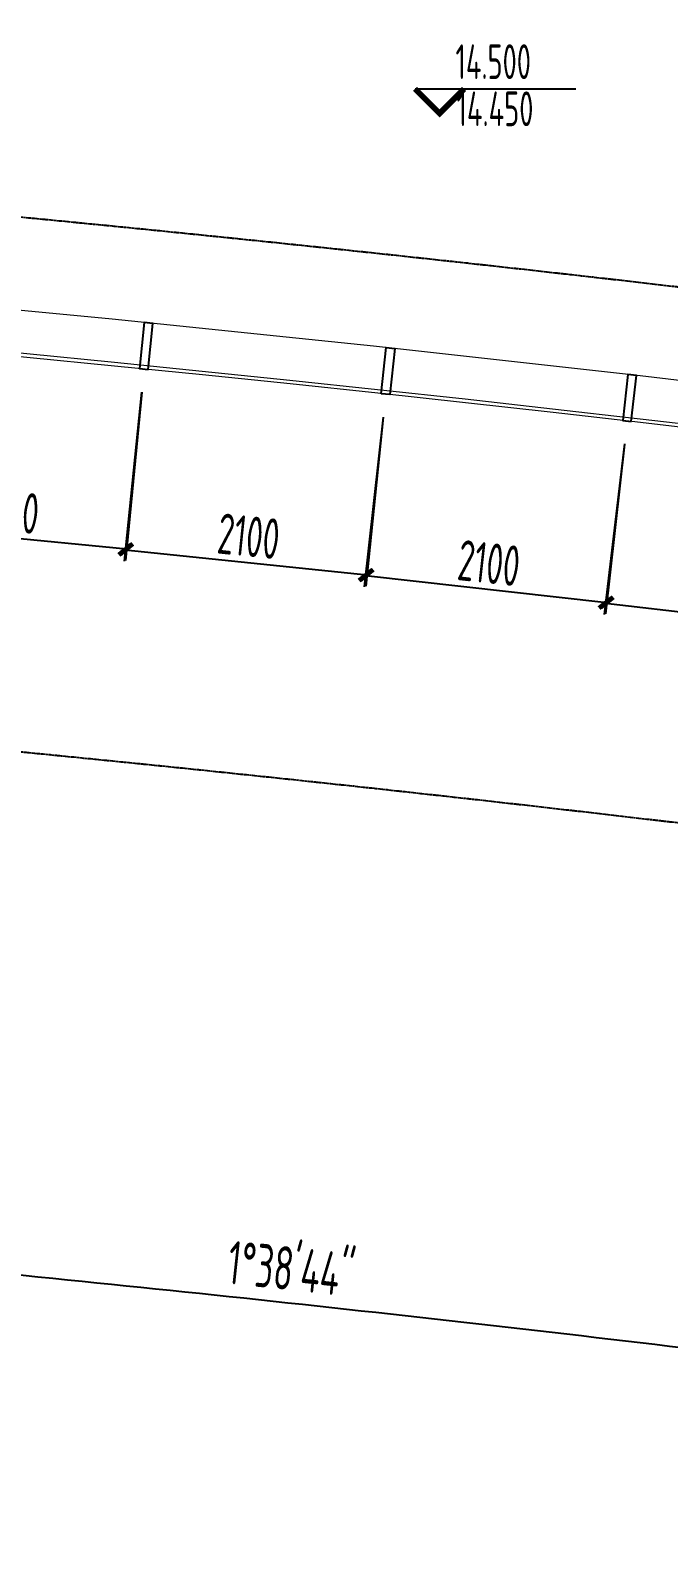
# Model space of a CAD drawing. Header units: millimetres. Extents: x 11677979 to 24947533, y -12764720 to -6308891.
# Drawn here: x 11806983 to 11812495, y -6413482 to -6400220 of the extents above; entities that cross this region are included whole.
import ezdxf
from ezdxf.enums import TextEntityAlignment as Align

# ---------------------------------------------------------------- set-up
doc = ezdxf.new("R2010")
doc.units = ezdxf.units.MM
doc.header["$LTSCALE"] = 10
for name, pattern in [('A2-RG-AXIS$0$CENTER', [2, 1.25, -0.25, 0.25, -0.25]), ('A2-RG-AXIS$0$DOTE', [2.42, 2, -0.2, 0.02, -0.2]), ('A2-RI-F4$0$A2-RG-AXIS$0$CENTER', [2, 1.25, -0.25, 0.25, -0.25]), ('A2-RI-F4$0$A2-RG-AXIS$0$DOTE', [2.42, 2, -0.2, 0.02, -0.2]), ('A2-RI-F4$0$HIDDEN', [0.375, 0.25, -0.125])]:
    doc.linetypes.add(name, pattern=pattern)
for name, color, linetype in [('A2-RB-F4$0$A-DIMS-100', 1, 'Continuous'), ('A2-RG-AXIS$0$A-DIMS-100', 1, 'Continuous'), ('A2-RG-AXIS$0$A-GRID', 1, 'A2-RG-AXIS$0$CENTER'), ('A2-RI-F4$0$$2$A-SYMB', 4, 'Continuous'), ('A2-RI-F4$0$A2-RB-F4$0$A-DIMS-100', 1, 'Continuous'), ('A2-RI-F4$0$A2-RG-AXIS$0$A-DIMS-100', 1, 'Continuous'), ('A2-RI-F4$0$A2-RG-AXIS$0$A-GRID', 1, 'A2-RI-F4$0$A2-RG-AXIS$0$CENTER'), ('A2-RI-F4$0$an-wndw-mull-v', 3, 'Continuous'), ('A2-RI-F4$0$防火卷帘门', 20, 'Continuous')]:
    doc.layers.add(name, color=color, linetype=linetype)
doc.layers.add('A2-RI-F4$0$A-GLAZ', color=140, linetype='Continuous', lineweight=5)
doc.styles.add('A2-RB-F4$0$XD2008', font='hzs.shx', dxfattribs={"width": 0.7, "bigfont": 'hztxt.shx'})
doc.styles.add('A2-RG-AXIS$0$XD2008', font='hzs.shx', dxfattribs={"width": 0.7, "bigfont": 'hztxt.shx'})
doc.styles.add('A2-RI-F4$0$$0$XD2008', font='hzs.shx', dxfattribs={"width": 0.7, "bigfont": 'hztxt.shx'})
doc.styles.add('A2-RI-F4$0$A2-RB-F4$0$XD2008', font='hzs.shx', dxfattribs={"width": 0.7, "bigfont": 'hztxt.shx'})
doc.styles.add('A2-RI-F4$0$A2-RG-AXIS$0$XD2008', font='hzs.shx', dxfattribs={"width": 0.7, "bigfont": 'hztxt.shx'})
doc.dimstyles.new('A2-RB-F4$0$XD100$0', dxfattribs={"dimscale": 100, "dimtxt": 3.5, "dimasz": 1, "dimexe": 1, "dimexo": 2, "dimgap": 0.5, "dimtad": 1, "dimdec": 0, "dimdsep": 46, "dimtxsty": 'A2-RB-F4$0$XD2008', "dimblk1": 'A2-RB-F4$0$_ArchTick', "dimblk2": 'A2-RB-F4$0$_ArchTick', "dimsah": 1, "dimcen": 2.5, "dimclrt": 4, "dimaunit": 1, "dimadec": 0, "dimazin": 0, "dimtfac": 1, "dimtdec": 0, "dimtix": 1, "dimtmove": 1, "dimatfit": 3, "dimfxl": 0, "dimtolj": 1, "dimtzin": 0, "dimarcsym": 0})
doc.dimstyles.new('A2-RG-AXIS$0$XD150', dxfattribs={"dimscale": 300, "dimtxt": 2.5, "dimasz": 1.5, "dimexe": 1, "dimexo": 2, "dimgap": 0.5, "dimtad": 1, "dimdec": 0, "dimdsep": 46, "dimtxsty": 'A2-RG-AXIS$0$XD2008', "dimcen": 2.5, "dimclrt": 4, "dimaunit": 1, "dimadec": 3, "dimazin": 0, "dimtfac": 1, "dimtdec": 0, "dimtmove": 2, "dimatfit": 3, "dimfxl": 0, "dimtolj": 1, "dimtzin": 0, "dimarcsym": 0})
doc.dimstyles.new('A2-RI-F4$0$A2-RB-F4$0$XD100$0', dxfattribs={"dimscale": 100, "dimtxt": 3.5, "dimasz": 1, "dimexe": 1, "dimexo": 2, "dimgap": 0.5, "dimtad": 1, "dimdec": 0, "dimdsep": 46, "dimtxsty": 'A2-RI-F4$0$A2-RB-F4$0$XD2008', "dimblk1": 'A2-RI-F4$0$A2-RB-F4$0$_ArchTick', "dimblk2": 'A2-RI-F4$0$A2-RB-F4$0$_ArchTick', "dimsah": 1, "dimcen": 2.5, "dimclrt": 4, "dimaunit": 1, "dimadec": 0, "dimazin": 0, "dimtfac": 1, "dimtdec": 0, "dimtix": 1, "dimtmove": 1, "dimatfit": 3, "dimfxl": 0, "dimtolj": 1, "dimtzin": 0, "dimarcsym": 0})
doc.dimstyles.new('A2-RI-F4$0$A2-RG-AXIS$0$XD150', dxfattribs={"dimscale": 300, "dimtxt": 2.5, "dimasz": 1.5, "dimexe": 1, "dimexo": 2, "dimgap": 0.5, "dimtad": 1, "dimdec": 0, "dimdsep": 46, "dimtxsty": 'A2-RI-F4$0$A2-RG-AXIS$0$XD2008', "dimcen": 2.5, "dimclrt": 4, "dimaunit": 1, "dimadec": 3, "dimazin": 0, "dimtfac": 1, "dimtdec": 0, "dimtmove": 2, "dimatfit": 3, "dimfxl": 0, "dimtolj": 1, "dimtzin": 0, "dimarcsym": 0})

# ---------------------------------------------------------------- blocks, each defined once
blk = doc.blocks.new('A2-RB-F4$0$_ArchTick')
at = {"color": 0, "linetype": 'ByBlock', "const_width": 0.4}
blk.add_lwpolyline([(-0.5, -0.5), (0.5, 0.5)], dxfattribs=at)
blk = doc.blocks.new('*D378')
at = {"layer": 'A2-RB-F4$0$A-DIMS-100', "color": 0, "lineweight": -2, "transparency": 16777216}
for p, q in [((11805853, -6403140), (11805712, -6404595)), ((11807943, -6403343), (11807802, -6404798)), ((11805721, -6404496), (11807811, -6404699))]:
    blk.add_line(p, q, dxfattribs=at)
at = {"layer": 'Defpoints', "color": 0, "transparency": 16777216}
for p in [(11805872, -6402941), (11807962, -6403144), (11807811, -6404699)]:
    blk.add_point(p, dxfattribs=at)
at = {"layer": 'A2-RB-F4$0$A-DIMS-100', "color": 0, "lineweight": -2, "transparency": 16777216, "xscale": 100, "yscale": 100, "zscale": 100}
for p, rotation in [((11805721, -6404496), 174.4515361555183), ((11807811, -6404699), 354.4515361555183)]:
    blk.add_blockref('A2-RB-F4$0$_ArchTick', p, dxfattribs=dict(at, rotation=rotation))
at = {"layer": 'A2-RB-F4$0$A-DIMS-100', "color": 4, "transparency": 16777216, "insert": (11806788, -6404373), "char_height": 350, "attachment_point": 5, "rotation": 354.4515, "style": 'A2-RB-F4$0$XD2008'}
blk.add_mtext('\\A1;2100', dxfattribs=at)
blk = doc.blocks.new('*D379')
at = {"layer": 'A2-RB-F4$0$A-DIMS-100', "color": 0, "lineweight": -2, "transparency": 16777216}
for p, q in [((11807942, -6403343), (11807790, -6404804)), ((11810031, -6403559), (11809879, -6405021)), ((11807800, -6404705), (11809889, -6404921))]:
    blk.add_line(p, q, dxfattribs=at)
at = {"layer": 'Defpoints', "color": 0, "transparency": 16777216}
for p in [(11807962, -6403144), (11810051, -6403360), (11809889, -6404921)]:
    blk.add_point(p, dxfattribs=at)
at = {"layer": 'A2-RB-F4$0$A-DIMS-100', "color": 0, "lineweight": -2, "transparency": 16777216, "xscale": 100, "yscale": 100, "zscale": 100}
for p, rotation in [((11807800, -6404705), 174.0772846489702), ((11809889, -6404921), 354.0772846489702)]:
    blk.add_blockref('A2-RB-F4$0$_ArchTick', p, dxfattribs=dict(at, rotation=rotation))
at = {"layer": 'A2-RB-F4$0$A-DIMS-100', "color": 4, "transparency": 16777216, "insert": (11808868, -6404589), "char_height": 350, "attachment_point": 5, "rotation": 354.0773, "style": 'A2-RB-F4$0$XD2008'}
blk.add_mtext('\\A1;2100', dxfattribs=at)
blk = doc.blocks.new('*D380')
at = {"layer": 'A2-RB-F4$0$A-DIMS-100', "color": 0, "lineweight": -2, "transparency": 16777216}
for p, q in [((11810029, -6403559), (11809866, -6405027)), ((11812116, -6403792), (11811953, -6405260)), ((11809877, -6404928), (11811964, -6405160))]:
    blk.add_line(p, q, dxfattribs=at)
at = {"layer": 'Defpoints', "color": 0, "transparency": 16777216}
for p in [(11810051, -6403360), (11812138, -6403593), (11811964, -6405160)]:
    blk.add_point(p, dxfattribs=at)
at = {"layer": 'A2-RB-F4$0$A-DIMS-100', "color": 0, "lineweight": -2, "transparency": 16777216, "xscale": 100, "yscale": 100, "zscale": 100}
for p, rotation in [((11809877, -6404928), 173.647368183284), ((11811964, -6405160), 353.6473681832839)]:
    blk.add_blockref('A2-RB-F4$0$_ArchTick', p, dxfattribs=dict(at, rotation=rotation))
at = {"layer": 'A2-RB-F4$0$A-DIMS-100', "color": 4, "transparency": 16777216, "insert": (11810945, -6404821), "char_height": 350, "attachment_point": 5, "rotation": 353.6474, "style": 'A2-RB-F4$0$XD2008'}
blk.add_mtext('\\A1;2100', dxfattribs=at)
blk = doc.blocks.new('*D381')
at = {"layer": 'A2-RB-F4$0$A-DIMS-100', "color": 0, "lineweight": -2, "transparency": 16777216}
for p, q in [((11812115, -6403791), (11811940, -6405266)), ((11814200, -6404039), (11814025, -6405513)), ((11811952, -6405166), (11814037, -6405414))]:
    blk.add_line(p, q, dxfattribs=at)
at = {"layer": 'Defpoints', "color": 0, "transparency": 16777216}
for p in [(11812138, -6403593), (11814224, -6403840), (11814037, -6405414)]:
    blk.add_point(p, dxfattribs=at)
at = {"layer": 'A2-RB-F4$0$A-DIMS-100', "color": 0, "lineweight": -2, "transparency": 16777216, "xscale": 100, "yscale": 100, "zscale": 100}
for p, rotation in [((11811952, -6405166), 173.2360110174465), ((11814037, -6405414), 353.2360110174465)]:
    blk.add_blockref('A2-RB-F4$0$_ArchTick', p, dxfattribs=dict(at, rotation=rotation))
at = {"layer": 'A2-RB-F4$0$A-DIMS-100', "color": 4, "transparency": 16777216, "insert": (11813021, -6405067), "char_height": 350, "attachment_point": 5, "rotation": 353.236, "style": 'A2-RB-F4$0$XD2008'}
blk.add_mtext('\\A1;2100', dxfattribs=at)
blk = doc.blocks.new('A2-RG-AXIS$0$_ArchTick')
at = {"color": 0, "linetype": 'ByBlock', "const_width": 0.4}
blk.add_lwpolyline([(-0.5, -0.5), (0.5, 0.5)], dxfattribs=at)
blk = doc.blocks.new('*D415')
at = {"layer": 'A2-RG-AXIS$0$A-DIMS-100', "color": 0, "lineweight": -2, "ltscale": 3, "transparency": 16777216}
for p, q in [((11805251, -6409612), (11805125, -6410956)), ((11813411, -6410491), (11813247, -6411831))]:
    blk.add_line(p, q, dxfattribs=at)
blk.add_arc((11778731, -6694179), 284600, 83.03033, 84.67575, dxfattribs=at)
at = {"layer": 'Defpoints', "color": 0, "ltscale": 3, "transparency": 16777216}
for p in [(11805278, -6409313), (11813447, -6410193), (11810559, -6411364), (11778731, -6694179)]:
    blk.add_point(p, dxfattribs=at)
at = {"layer": 'A2-RG-AXIS$0$A-DIMS-100', "color": 0, "lineweight": -2, "ltscale": 3, "transparency": 16777216, "xscale": 150, "yscale": 150, "zscale": 150}
for p, rotation in [((11805139, -6410807), 174.6757533726868), ((11813265, -6411682), 353.0303346106688)]:
    blk.add_blockref('A2-RG-AXIS$0$_ArchTick', p, dxfattribs=dict(at, rotation=rotation))
at = {"layer": 'A2-RG-AXIS$0$A-DIMS-100', "color": 4, "ltscale": 3, "transparency": 16777216, "insert": (11809237, -6410919), "char_height": 375, "attachment_point": 5, "rotation": 353.853, "style": 'A2-RG-AXIS$0$XD2008'}
blk.add_mtext('\\A1;1°38\'44"', dxfattribs=at)
blk = doc.blocks.new('A2-RI-F4$0$A2-RB-F4$0$_ArchTick')
at = {"color": 0, "linetype": 'ByBlock', "const_width": 0.4}
blk.add_lwpolyline([(-0.5, -0.5), (0.5, 0.5)], dxfattribs=at)
blk = doc.blocks.new('*D903')
at = {"layer": 'A2-RI-F4$0$A2-RB-F4$0$A-DIMS-100', "color": 0, "lineweight": -2, "transparency": 16777216}
for p, q in [((11805853, -6403140), (11805712, -6404595)), ((11807943, -6403343), (11807802, -6404798)), ((11805721, -6404496), (11807811, -6404699))]:
    blk.add_line(p, q, dxfattribs=at)
at = {"layer": 'Defpoints', "color": 0, "transparency": 16777216}
for p in [(11805872, -6402941), (11807962, -6403144), (11807811, -6404699)]:
    blk.add_point(p, dxfattribs=at)
at = {"layer": 'A2-RI-F4$0$A2-RB-F4$0$A-DIMS-100', "color": 0, "lineweight": -2, "transparency": 16777216, "xscale": 100, "yscale": 100, "zscale": 100}
for p, rotation in [((11805721, -6404496), 174.4515361555183), ((11807811, -6404699), 354.4515361555183)]:
    blk.add_blockref('A2-RI-F4$0$A2-RB-F4$0$_ArchTick', p, dxfattribs=dict(at, rotation=rotation))
at = {"layer": 'A2-RI-F4$0$A2-RB-F4$0$A-DIMS-100', "color": 4, "transparency": 16777216, "insert": (11806788, -6404373), "char_height": 350, "attachment_point": 5, "rotation": 354.4515, "style": 'A2-RI-F4$0$A2-RB-F4$0$XD2008'}
blk.add_mtext('\\A1;2100', dxfattribs=at)
blk = doc.blocks.new('*D904')
at = {"layer": 'A2-RI-F4$0$A2-RB-F4$0$A-DIMS-100', "color": 0, "lineweight": -2, "transparency": 16777216}
for p, q in [((11807942, -6403343), (11807790, -6404804)), ((11810031, -6403559), (11809879, -6405021)), ((11807800, -6404705), (11809889, -6404921))]:
    blk.add_line(p, q, dxfattribs=at)
at = {"layer": 'Defpoints', "color": 0, "transparency": 16777216}
for p in [(11807962, -6403144), (11810051, -6403360), (11809889, -6404921)]:
    blk.add_point(p, dxfattribs=at)
at = {"layer": 'A2-RI-F4$0$A2-RB-F4$0$A-DIMS-100', "color": 0, "lineweight": -2, "transparency": 16777216, "xscale": 100, "yscale": 100, "zscale": 100}
for p, rotation in [((11807800, -6404705), 174.0772846489702), ((11809889, -6404921), 354.0772846489702)]:
    blk.add_blockref('A2-RI-F4$0$A2-RB-F4$0$_ArchTick', p, dxfattribs=dict(at, rotation=rotation))
at = {"layer": 'A2-RI-F4$0$A2-RB-F4$0$A-DIMS-100', "color": 4, "transparency": 16777216, "insert": (11808868, -6404589), "char_height": 350, "attachment_point": 5, "rotation": 354.0773, "style": 'A2-RI-F4$0$A2-RB-F4$0$XD2008'}
blk.add_mtext('\\A1;2100', dxfattribs=at)
blk = doc.blocks.new('*D905')
at = {"layer": 'A2-RI-F4$0$A2-RB-F4$0$A-DIMS-100', "color": 0, "lineweight": -2, "transparency": 16777216}
for p, q in [((11810029, -6403559), (11809866, -6405027)), ((11812116, -6403792), (11811953, -6405260)), ((11809877, -6404928), (11811964, -6405160))]:
    blk.add_line(p, q, dxfattribs=at)
at = {"layer": 'Defpoints', "color": 0, "transparency": 16777216}
for p in [(11810051, -6403360), (11812138, -6403593), (11811964, -6405160)]:
    blk.add_point(p, dxfattribs=at)
at = {"layer": 'A2-RI-F4$0$A2-RB-F4$0$A-DIMS-100', "color": 0, "lineweight": -2, "transparency": 16777216, "xscale": 100, "yscale": 100, "zscale": 100}
for p, rotation in [((11809877, -6404928), 173.647368183284), ((11811964, -6405160), 353.6473681832839)]:
    blk.add_blockref('A2-RI-F4$0$A2-RB-F4$0$_ArchTick', p, dxfattribs=dict(at, rotation=rotation))
at = {"layer": 'A2-RI-F4$0$A2-RB-F4$0$A-DIMS-100', "color": 4, "transparency": 16777216, "insert": (11810945, -6404821), "char_height": 350, "attachment_point": 5, "rotation": 353.6474, "style": 'A2-RI-F4$0$A2-RB-F4$0$XD2008'}
blk.add_mtext('\\A1;2100', dxfattribs=at)
blk = doc.blocks.new('*D906')
at = {"layer": 'A2-RI-F4$0$A2-RB-F4$0$A-DIMS-100', "color": 0, "lineweight": -2, "transparency": 16777216}
for p, q in [((11812115, -6403791), (11811940, -6405266)), ((11814200, -6404039), (11814025, -6405513)), ((11811952, -6405166), (11814037, -6405414))]:
    blk.add_line(p, q, dxfattribs=at)
at = {"layer": 'Defpoints', "color": 0, "transparency": 16777216}
for p in [(11812138, -6403593), (11814224, -6403840), (11814037, -6405414)]:
    blk.add_point(p, dxfattribs=at)
at = {"layer": 'A2-RI-F4$0$A2-RB-F4$0$A-DIMS-100', "color": 0, "lineweight": -2, "transparency": 16777216, "xscale": 100, "yscale": 100, "zscale": 100}
for p, rotation in [((11811952, -6405166), 173.2360110174465), ((11814037, -6405414), 353.2360110174465)]:
    blk.add_blockref('A2-RI-F4$0$A2-RB-F4$0$_ArchTick', p, dxfattribs=dict(at, rotation=rotation))
at = {"layer": 'A2-RI-F4$0$A2-RB-F4$0$A-DIMS-100', "color": 4, "transparency": 16777216, "insert": (11813021, -6405067), "char_height": 350, "attachment_point": 5, "rotation": 353.236, "style": 'A2-RI-F4$0$A2-RB-F4$0$XD2008'}
blk.add_mtext('\\A1;2100', dxfattribs=at)
blk = doc.blocks.new('A2-RI-F4$0$A2-RG-AXIS$0$_ArchTick')
at = {"color": 0, "linetype": 'ByBlock', "const_width": 0.4}
blk.add_lwpolyline([(-0.5, -0.5), (0.5, 0.5)], dxfattribs=at)
blk = doc.blocks.new('*D940')
at = {"layer": 'A2-RI-F4$0$A2-RG-AXIS$0$A-DIMS-100', "color": 0, "lineweight": -2, "ltscale": 3, "transparency": 16777216}
for p, q in [((11805251, -6409612), (11805125, -6410956)), ((11813411, -6410491), (11813247, -6411831))]:
    blk.add_line(p, q, dxfattribs=at)
blk.add_arc((11778731, -6694179), 284600, 83.03033, 84.67575, dxfattribs=at)
at = {"layer": 'Defpoints', "color": 0, "ltscale": 3, "transparency": 16777216}
for p in [(11805278, -6409313), (11813447, -6410193), (11810559, -6411364), (11778731, -6694179)]:
    blk.add_point(p, dxfattribs=at)
at = {"layer": 'A2-RI-F4$0$A2-RG-AXIS$0$A-DIMS-100', "color": 0, "lineweight": -2, "ltscale": 3, "transparency": 16777216, "xscale": 150, "yscale": 150, "zscale": 150}
for p, rotation in [((11805139, -6410807), 174.6757533726868), ((11813265, -6411682), 353.0303346106688)]:
    blk.add_blockref('A2-RI-F4$0$A2-RG-AXIS$0$_ArchTick', p, dxfattribs=dict(at, rotation=rotation))
at = {"layer": 'A2-RI-F4$0$A2-RG-AXIS$0$A-DIMS-100', "color": 4, "ltscale": 3, "transparency": 16777216, "insert": (11809237, -6410919), "char_height": 375, "attachment_point": 5, "rotation": 353.853, "style": 'A2-RI-F4$0$A2-RG-AXIS$0$XD2008'}
blk.add_mtext('\\A1;1°38\'44"', dxfattribs=at)
blk = doc.blocks.new('A2-RI-F4$0$$2$ECADI-TAG-HGHT（国标）')
at = {"color": 1}
blk.add_line((-2.12, 2.12), (11.77, 2.12), dxfattribs=at)
at = {"color": 1, "const_width": 0.5}
blk.add_lwpolyline([(-2.12, 2.12), (0, 0), (2.12, 2.12)], dxfattribs=at)
at = {"style": 'A2-RI-F4$0$$0$XD2008', "width": 0.7}
blk.add_attdef('FL', text='', height=3, dxfattribs=at).set_placement((-2.69, 2.97), align=Align.RIGHT)
for tag, p in [('F.F.L.', (2.28, 2.97)), ('T.O.S.', (2.28, -1.1))]:
    blk.add_attdef(tag, p, '', height=3, dxfattribs=at)
blk = doc.blocks.new('A2-RI-F4$0$5yrthfh')
at = {"layer": 'A2-RI-F4$0$an-wndw-mull-v'}
blk.add_lwpolyline([(3, -37), (402, -3), (396, 71), (-3, 37), (3, -37)], close=True, dxfattribs=at)
blk = doc.blocks.new('A2-RI-F4$0$A$C047A065C')
for p, rotation in [((52521, -1740), 79.43843609078466), ((56697, -2189), 78.61590693841886)]:
    blk.add_blockref('A2-RI-F4$0$5yrthfh', p, dxfattribs=dict(rotation=rotation))
at = {"xscale": -0.9999999999999998, "rotation": 268.6792596764143}
blk.add_blockref('A2-RI-F4$0$5yrthfh', (54610, -1957), dxfattribs=at)
blk = doc.blocks.new('A2-RB-F4')
at = {"layer": 'A2-RB-F4$0$A-DIMS-100'}
for p1, p2, distance, picture, middle in [((11805872.3, -6402940.7), (11807962.4, -6403143.7), -1562.5, '*D378', (11806788, -6404373.5)), ((11807962.4, -6403143.7), (11810051.3, -6403360.4), -1569.4, '*D379', (11808868.1, -6404589.3)), ((11810051.3, -6403360.4), (11812138.4, -6403592.8), -1577.2, '*D380', (11810945.2, -6404820.5)), ((11812138.4, -6403592.8), (11814223.8, -6403840.1), -1584.7, '*D381', (11813020.9, -6405066.7))]:
    dim = blk.add_aligned_dim(p1=p1, p2=p2, distance=distance, dimstyle='A2-RB-F4$0$XD100$0', dxfattribs=at)
    dim.commit()
    dim.dimension.update_dxf_attribs({"geometry": picture, "text_midpoint": middle})
blk = doc.blocks.new('A2-RG-AXIS')
at = {"layer": 'A2-RG-AXIS$0$A-GRID', "linetype": 'A2-RG-AXIS$0$DOTE'}
for radius, start, end in [(300800, 75.589285, 95.407644), (293700, 75.589281, 95.407645), (289100, 75.589281, 95.407645)]:
    blk.add_arc((11778730.7, -6694178.7), radius, start, end, dxfattribs=at)
at = {"layer": 'A2-RG-AXIS$0$A-DIMS-100', "ltscale": 3}
dim = blk.add_angular_dim_3p(base=(11810559.4, -6411364.1), center=(11778730.7, -6694178.7), p1=(11813447.2, -6410192.8), p2=(11805278.5, -6409313.1), dimstyle='A2-RG-AXIS$0$XD150', override={"dimscale": 150, "dimasz": 1, "dimblk": 'A2-RG-AXIS$0$_ArchTick', "dimadec": 4}, dxfattribs=at)
dim.commit()
dim.dimension.update_dxf_attribs({"geometry": '*D415', "text_midpoint": (11809237.3, -6410918.5)})
blk = doc.blocks.new('A2-RI-F4$0$A2-RB-F4')
at = {"layer": 'A2-RI-F4$0$A2-RB-F4$0$A-DIMS-100'}
for p1, p2, distance, picture, middle in [((11805872.3, -6402940.7), (11807962.4, -6403143.7), -1562.5, '*D903', (11806788, -6404373.5)), ((11807962.4, -6403143.7), (11810051.3, -6403360.4), -1569.4, '*D904', (11808868.1, -6404589.3)), ((11810051.3, -6403360.4), (11812138.4, -6403592.8), -1577.2, '*D905', (11810945.2, -6404820.5)), ((11812138.4, -6403592.8), (11814223.8, -6403840.1), -1584.7, '*D906', (11813020.9, -6405066.7))]:
    dim = blk.add_aligned_dim(p1=p1, p2=p2, distance=distance, dimstyle='A2-RI-F4$0$A2-RB-F4$0$XD100$0', dxfattribs=at)
    dim.commit()
    dim.dimension.update_dxf_attribs({"geometry": picture, "text_midpoint": middle})
blk = doc.blocks.new('A2-RI-F4$0$A2-RG-AXIS')
at = {"layer": 'A2-RI-F4$0$A2-RG-AXIS$0$A-GRID', "linetype": 'A2-RI-F4$0$A2-RG-AXIS$0$DOTE'}
for radius, start, end in [(300800, 75.589285, 95.407644), (293700, 75.589281, 95.407645), (289100, 75.589281, 95.407645)]:
    blk.add_arc((11778730.7, -6694178.7), radius, start, end, dxfattribs=at)
at = {"layer": 'A2-RI-F4$0$A2-RG-AXIS$0$A-DIMS-100', "ltscale": 3}
dim = blk.add_angular_dim_3p(base=(11810559.4, -6411364.1), center=(11778730.7, -6694178.7), p1=(11813447.2, -6410192.8), p2=(11805278.5, -6409313.1), dimstyle='A2-RI-F4$0$A2-RG-AXIS$0$XD150', override={"dimscale": 150, "dimasz": 1, "dimblk": 'A2-RI-F4$0$A2-RG-AXIS$0$_ArchTick', "dimadec": 4}, dxfattribs=at)
dim.commit()
dim.dimension.update_dxf_attribs({"geometry": '*D940', "text_midpoint": (11809237.3, -6410918.5)})
blk = doc.blocks.new('A2-RI-F4')
at = {"layer": 'A2-RI-F4$0$A-GLAZ'}
for radius, start, end in [(292900, 76.321235, 95.292728), (292500, 76.242989, 95.370975), (292530, 76.248865, 95.365099)]:
    blk.add_arc((11778730.7, -6694178.7), radius, start, end, dxfattribs=at)
at = {"layer": 'A2-RI-F4$0$防火卷帘门', "linetype": 'A2-RI-F4$0$HIDDEN', "ltscale": 3, "const_width": 100}
blk.add_lwpolyline([(11806586.8, -6395274.5), (11806375.8, -6397514, -0.0287278), (11840199.4, -6402638.3), (11839322.6, -6406796.9)], format="xyb", dxfattribs=at)
for name, p in [('A2-RI-F4$0$A2-RG-AXIS', (0, 0)), ('A2-RI-F4$0$A2-RB-F4', (0, 0)), ('A2-RI-F4$0$A$C047A065C', (11755440.6, -6401403.6))]:
    blk.add_blockref(name, p)
at = {"layer": 'A2-RI-F4$0$$2$A-SYMB'}
ref = blk.add_blockref('A2-RI-F4$0$$2$ECADI-TAG-HGHT（国标）', (11810518.1, -6400934.6), dxfattribs=dict(at, xscale=100, yscale=100, zscale=100))
ref.add_attrib('F.F.L.', '14.500', (11810655.7, -6400637.8), dxfattribs={"layer": '0', "height": 300, "style": 'A2-RI-F4$0$$0$XD2008', "width": 0.7})
ref.add_attrib('T.O.S.', '14.450', (11810664.9, -6401045), dxfattribs={"layer": '0', "height": 300, "style": 'A2-RI-F4$0$$0$XD2008', "width": 0.7})

msp = doc.modelspace()

# ---------------------------------------------------------------- block references
for name in ['A2-RI-F4', 'A2-RG-AXIS', 'A2-RB-F4']:
    msp.add_blockref(name, (0, 0))

doc.saveas('drawing.dxf')
